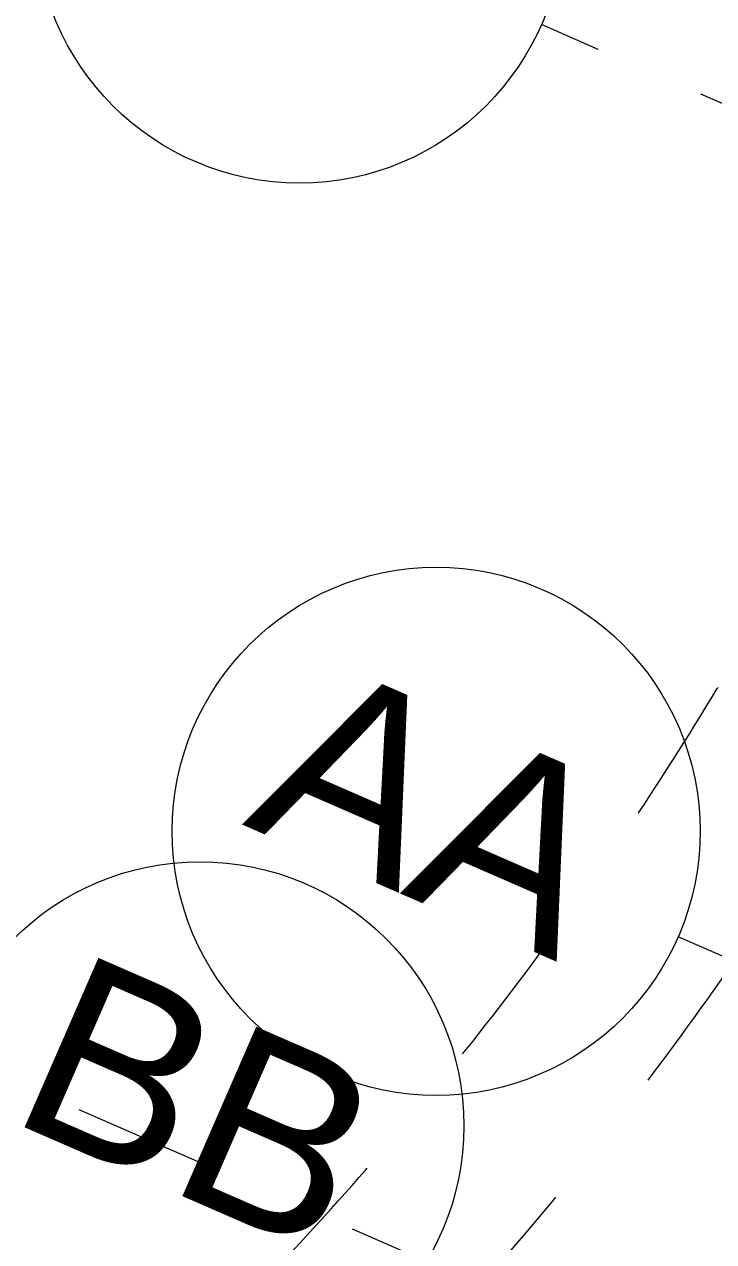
# Model space of a CAD drawing. Header units: millimetres. Extents: x -50172 to 90294, y -80883 to 956680.
# Drawn here: x -22567 to -21261, y -48176 to -45871 of the extents above; entities that cross this region are included whole.
import ezdxf
from ezdxf.enums import TextEntityAlignment as Align

# ---------------------------------------------------------------- set-up
doc = ezdxf.new("R2010")
doc.units = ezdxf.units.MM
doc.header["$MEASUREMENT"] = 0
doc.linetypes.add('Dashed', pattern=[564.444447, 282.222223, -282.222223])
doc.linetypes.add('Double Dashed', pattern=[1093.611073, 529.166651, -211.666656, 141.111112, -211.666656])
for name, color, linetype in [('A-95-MC_Marker_Section_P2.Marker', 7, 'Continuous'), ('New_A-15-MG_Structural_Grid_Phase_2', 7, 'Continuous'), ('New_A-25-M_Wall_Int', 7, 'Continuous')]:
    doc.layers.add(name, color=color, linetype=linetype)
for name, color, linetype, lineweight in [('A-95-MC_Marker_Section_P2.Marker_Pen_No__1', 7, 'Continuous', 13), ('New_A-25-M_Wall_Int_Pen_No__1', 7, 'Continuous', 13), ('New_A-35-M_FFE_Sanitary_Pen_No__1', 7, 'Continuous', 13), ('New_A-95-P_Drawing_Pen_No__191', 7, 'Continuous', 5)]:
    doc.layers.add(name, color=color, linetype=linetype, lineweight=lineweight)
for name, color, linetype, lineweight, true_color in [('New_A-15-MG_Structural_Grid_Phase_2_Pen_No__222', 7, 'Continuous', 13, 0x65af33), ('New_A-25-M_Wall_Int_Pen_No__107', 7, 'Continuous', 15, 0xa6a6a6), ('New_A-25-M_Wall_Int_Pen_No__81', 7, 'Continuous', 20, 0x6a6a6a)]:
    doc.layers.add(name, color=color, linetype=linetype, lineweight=lineweight, true_color=true_color)
doc.styles.add('GENERATED_STYLE_4', font='')
doc.styles.get('GENERATED_STYLE_4').set_extended_font_data('Swis721 BT')

# ---------------------------------------------------------------- blocks, each defined once
blk = doc.blocks.new('Wall_96_1', base_point=(-29918.5, -50217.2))
at = {"layer": 'New_A-25-M_Wall_Int_Pen_No__107', "linetype": 'Continuous'}
for points in [[(-20095.3, -46371.2, -0.413614), (-29918.5, -50217.2), (-29924.5, -50231, 0.413614), (-20081.5, -46377.2)], [(-20081.5, -46377.2, -0.413614), (-29924.5, -50231), (-29930.5, -50244.7, 0.413614), (-20067.8, -46383.2)]]:
    blk.add_hatch(color=256, dxfattribs=at).paths.add_polyline_path(points)
at = {"layer": 'New_A-25-M_Wall_Int_Pen_No__81', "linetype": 'Continuous', "lineweight": 0, "true_color": 0x353535}
for points in [[(-20067.8, -46383.2, -0.413614), (-29930.5, -50244.7), (-29930.9, -50245.6, 0.413614), (-20066.9, -46383.6)], [(-20021.1, -46403.7, -0.413614), (-29950.8, -50291.5), (-29951.2, -50292.4, 0.413614), (-20020.2, -46404.1)]]:
    blk.add_hatch(color=250, dxfattribs=at).paths.add_polyline_path(points)
at = {"layer": 'New_A-25-M_Wall_Int_Pen_No__1', "linetype": 'Continuous'}
for radius in [7467.1, 7498.1, 7497.1, 7482.1, 7549.1, 7548.1]:
    blk.add_arc((-26933.8, -43372.5), radius, 246.44045, 336.32308, dxfattribs=at)
blk = doc.blocks.new('Standard grid marker_14')
at = {"layer": 'New_A-15-MG_Structural_Grid_Phase_2_Pen_No__222', "linetype": 'Continuous'}
blk.add_circle((22558.2, 0.5), 500, dxfattribs=at)
at = {"layer": 'New_A-15-MG_Structural_Grid_Phase_2_Pen_No__222', "style": 'GENERATED_STYLE_4'}
for tag, p in [('AC_MarkerText_1_0', (-500, 43.9)), ('AC_MarkerText_1_1', (22558.2, 43.9))]:
    blk.add_attdef(tag, text='', height=350, rotation=195.0277, dxfattribs=at).set_placement(p, align=Align.MIDDLE_CENTER)
blk = doc.blocks.new('Standard grid marker_15')
at = {"layer": 'New_A-15-MG_Structural_Grid_Phase_2_Pen_No__222', "linetype": 'Double Dashed'}
blk.add_line((20063.5, 0), (22654.2, 0), dxfattribs=at)
at = {"layer": 'New_A-15-MG_Structural_Grid_Phase_2_Pen_No__222', "linetype": 'Continuous'}
blk.add_circle((23154.2, 0), 500, dxfattribs=at)
at = {"layer": 'New_A-15-MG_Structural_Grid_Phase_2_Pen_No__222', "style": 'GENERATED_STYLE_4'}
for tag, p in [('AC_MarkerText_1_0', (-500, 43.4)), ('AC_MarkerText_1_1', (23154.2, 43.4))]:
    blk.add_attdef(tag, text='', height=350, rotation=180, dxfattribs=at).set_placement(p, align=Align.MIDDLE_CENTER)
blk = doc.blocks.new('Standard grid marker_42')
at = {"layer": 'New_A-15-MG_Structural_Grid_Phase_2_Pen_No__222', "linetype": 'Double Dashed'}
blk.add_line((16869.3, 0), (23548.5, 0), dxfattribs=at)
at = {"layer": 'New_A-15-MG_Structural_Grid_Phase_2_Pen_No__222', "linetype": 'Continuous'}
blk.add_circle((24048.5, 0), 500, dxfattribs=at)
at = {"layer": 'New_A-15-MG_Structural_Grid_Phase_2_Pen_No__222', "style": 'GENERATED_STYLE_4'}
for tag, p in [('AC_MarkerText_1_0', (-500, 43.4)), ('AC_MarkerText_1_1', (24048.5, 43.4))]:
    blk.add_attdef(tag, text='', height=350, rotation=180, dxfattribs=at).set_placement(p, align=Align.MIDDLE_CENTER)
blk = doc.blocks.new('Cutting Plane_6_1', base_point=(10470.5, -62286.8))
at = {"layer": 'A-95-MC_Marker_Section_P2.Marker_Pen_No__1', "linetype": 'Dashed'}
blk.add_line((3665.4, -59319.5), (-44301, -38403.7), dxfattribs=at)

msp = doc.modelspace()

# ---------------------------------------------------------------- linework, layer by layer
at = {"layer": 'New_A-35-M_FFE_Sanitary_Pen_No__1', "linetype": 'Dashed'}
msp.add_arc((-26783.5, -43782), 6769.9, 246.44041, 336.44041, dxfattribs=at)
at = {"layer": 'New_A-95-P_Drawing_Pen_No__191', "linetype": 'Dashed'}
msp.add_arc((-26775.4, -43793.3), 6450.2, 246.15967, 336.50368, dxfattribs=at)

# ---------------------------------------------------------------- block references
at = {"layer": 'A-95-MC_Marker_Section_P2.Marker'}
msp.add_blockref('Cutting Plane_6_1', (10470.5, -62286.8), dxfattribs=at)
at = {"layer": 'New_A-15-MG_Structural_Grid_Phase_2', "color": 8, "linetype": 'Continuous', "lineweight": 15, "zscale": 1000, "rotation": 156.4404115839929}
msp.add_blockref('Standard grid marker_42', (-1.9, -55283.6), dxfattribs=at)
at = {"layer": 'New_A-15-MG_Structural_Grid_Phase_2', "color": 8, "linetype": 'Continuous', "lineweight": 15}
ref = msp.add_blockref('Standard grid marker_15', (-562.6, -56653.6), dxfattribs=dict(at, zscale=1000, rotation=156.4404115839914))
ref.add_attrib('AC_MarkerText_1_1', 'AA', dxfattribs={"layer": 'New_A-15-MG_Structural_Grid_Phase_2_Pen_No__222', "color": 85, "true_color": 0x65af33, "height": 350, "rotation": 336.4404, "style": 'GENERATED_STYLE_4'}).set_placement((-21786.7, -47355.4), align=Align.MIDDLE_CENTER)
ref = msp.add_blockref('Standard grid marker_14', (-4601.2, -62025.7), dxfattribs=dict(at, zscale=1000, rotation=141.4127390902341))
ref.add_attrib('AC_MarkerText_1_1', 'BB', dxfattribs={"layer": 'New_A-15-MG_Structural_Grid_Phase_2_Pen_No__222', "color": 85, "true_color": 0x65af33, "height": 350, "rotation": 336.4404, "style": 'GENERATED_STYLE_4'}).set_placement((-22234.4, -47913.1), align=Align.MIDDLE_CENTER)
at = {"layer": 'New_A-25-M_Wall_Int', "color": 250, "lineweight": 50, "true_color": 0x2a2a2a}
msp.add_blockref('Wall_96_1', (-29918.5, -50217.2), dxfattribs=at)

doc.saveas('drawing.dxf')
